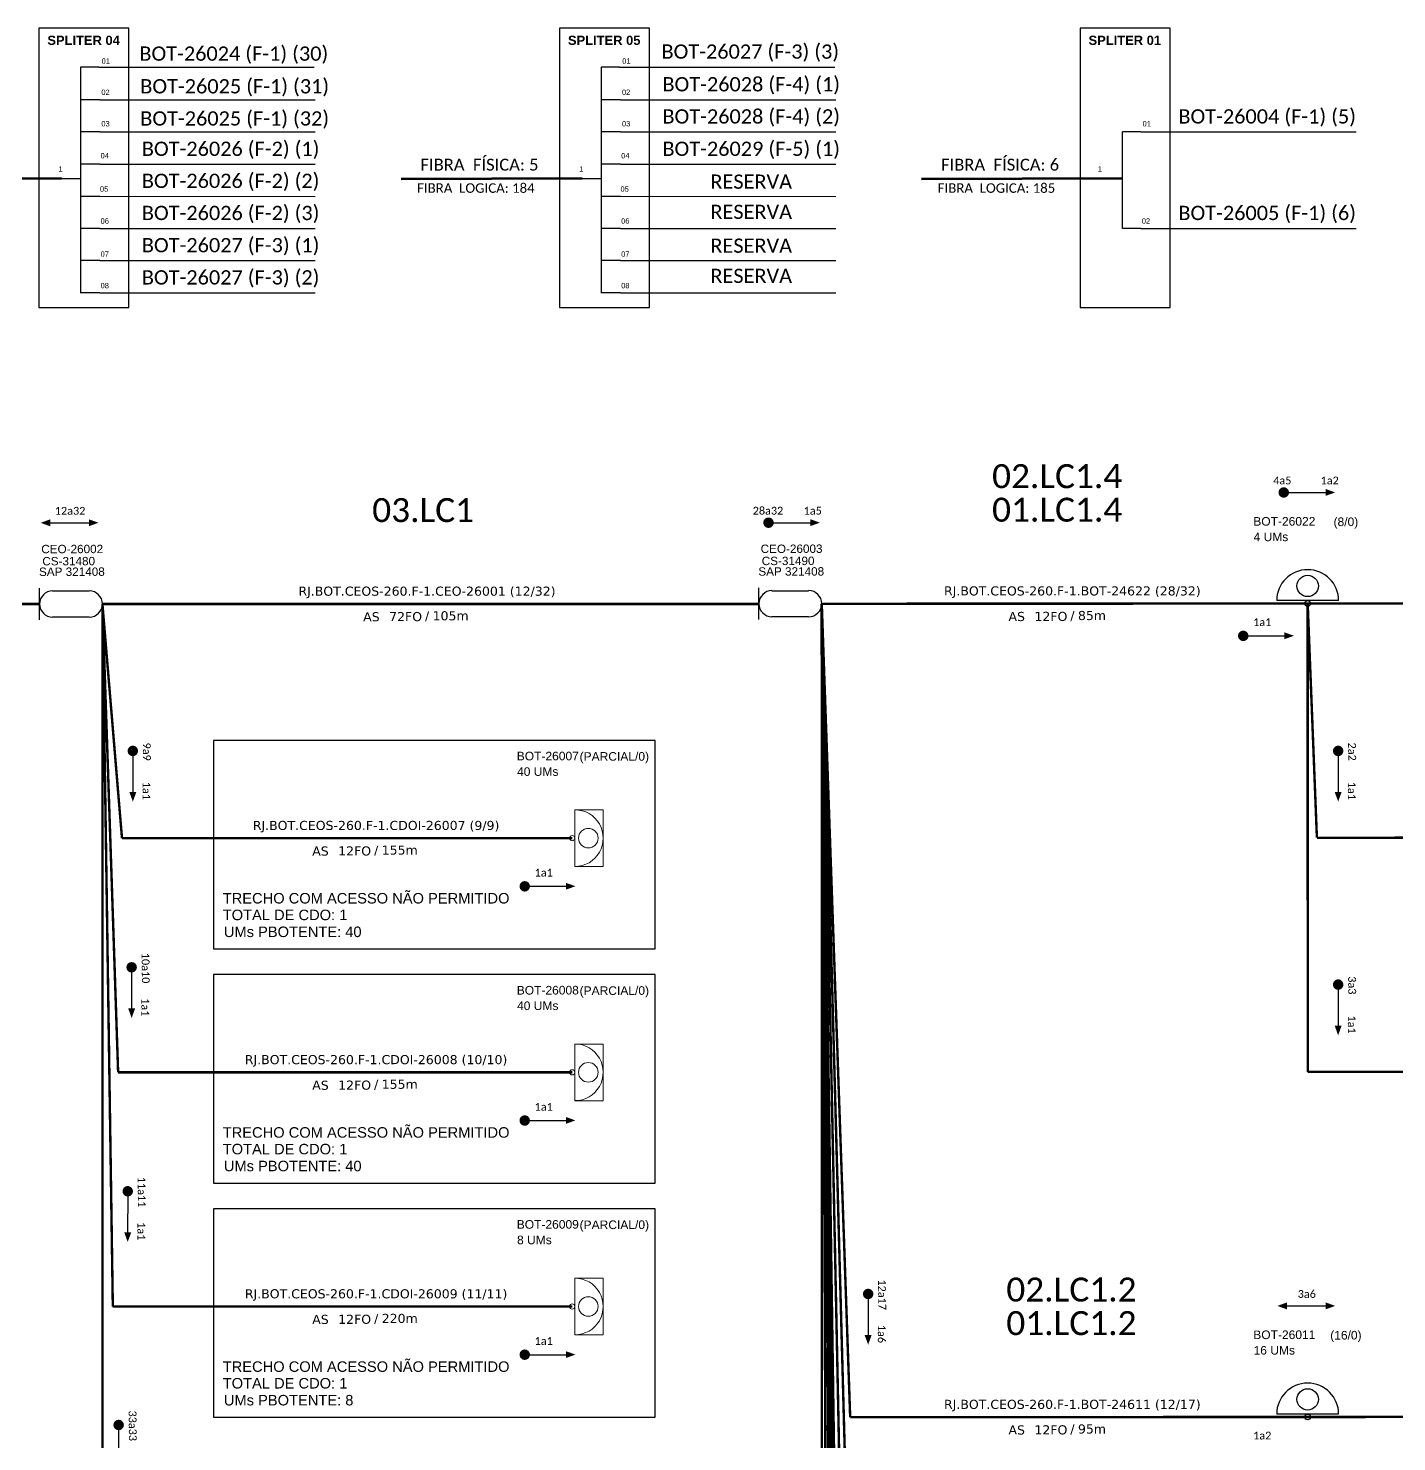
# Model space of a CAD drawing. Extents: x 35688 to 45186, y 3284 to 5132.
# Drawn here: x 44729 to 44991.8, y 3660.8 to 3932.4 of the extents above; entities that cross this region are included whole.
import ezdxf
from ezdxf.enums import TextEntityAlignment as Align

# ---------------------------------------------------------------- set-up
doc = ezdxf.new("R2010")
doc.units = ezdxf.units.DM
doc.header["$MEASUREMENT"] = 0
for name, color, linetype, lineweight in [("20.0-LEGENDA DOS CDO'S", 1, 'Continuous', 0), ('20.2-CDO_POSTE', 1, 'Continuous', 5), ('40.1-ETIQUETAS', 1, 'Continuous', 20)]:
    doc.layers.add(name, color=color, linetype=linetype, lineweight=lineweight)
for name, color, linetype in [('20.4-CEOS', 1, 'Continuous'), ('30.4-Selo', 7, 'Continuous'), ('CAP a instalar', 1, 'Continuous'), ('label_cabos', 7, 'Continuous'), ('SETA', 7, 'Continuous'), ('UNIFILAR', 7, 'Continuous')]:
    doc.layers.add(name, color=color, linetype=linetype)
doc.styles.add('ARIAL', font='arial.ttf')
doc.styles.add('siredit', font='verdana.ttf')
doc.linetypes.add('FENCELINE1', pattern='A,0.25,-0.1,[133,ltypeshp.shx,S=0.1,R=0,X=-0.1,Y=0],-0.1,1', length=1.45)

# ---------------------------------------------------------------- blocks, each defined once
blk = doc.blocks.new('CEO')
at = {"layer": '20.4-CEOS'}
for p, q in [((-6.19, -0.53), (-6.19, 5.68)), ((-3.61, 5.15), (3.61, 5.15)), ((3.61, 0), (-3.61, 0))]:
    blk.add_line(p, q, dxfattribs=at)
for centre, start, end in [((-3.61, 2.58), 90, 270), ((3.61, 2.58), 270, 90)]:
    blk.add_arc(centre, 2.58, start, end, dxfattribs=at)
blk = doc.blocks.new('CDOE-TEXTO PADRÃO')
at = {"layer": "20.0-LEGENDA DOS CDO'S", "color": 0, "style": 'ARIAL'}
for tag, p in [('CDO_N', (0.49, 7.39)), ('CORDOALHA', (0.5, 4.33)), ('SAP', (0.51, 1.67)), ('SPLITER_1', (0.59, -0.91)), ('SPLITER_2', (0.6, -3.55)), ('(XX-XX_F)S', (0.54, -8.29)), ('(XX-XX_L)S', (0.55, -10.83)), ('UMS', (0.55, -13.15))]:
    blk.add_attdef(tag, p, '', height=1.7, rotation=0.118, dxfattribs=at)
blk.add_attdef('FIBRAS_UTILIZADAS', text='', height=1.7, rotation=0.118, dxfattribs=at).set_placement((19.77, 7.43), align=Align.CENTER)
blk = doc.blocks.new('ETIQUETA_RS5F')
at = {"layer": '40.1-ETIQUETAS', "color": 0, "style": 'siredit'}
blk.add_text('/', height=1.5, dxfattribs=at).set_placement((1.55, -1.95), align=Align.MIDDLE_RIGHT)
for tag, p in [('ETIQUETA_R_PRIMARIA', (1.18, 4.1)), ('ETIQUETA_R_SECUNDARIA', (1.18, 2.1)), ('F_ATIVAS/F_MORTAS', (1.11, -4.24))]:
    blk.add_attdef(tag, text='', height=1.5, dxfattribs=at).set_placement(p, align=Align.MIDDLE_CENTER)
for tag, p in [('TIPO_CABO', (-6.62, -2.12)), ('CAP_CABO', (0.37, -2.09))]:
    blk.add_attdef(tag, text='', height=1.5, dxfattribs=at).set_placement(p, align=Align.MIDDLE_RIGHT)
blk.add_attdef('METROS', text='', height=1.5, dxfattribs=at).set_placement((2.11, -1.95), align=Align.MIDDLE_LEFT)
for tag, p in [('FUSÃO_1', (0.82, -8.39)), ('FUSÃO_2', (0.82, -10.6)), ('FUSÃO_3', (0.82, -12.93)), ('FUSÃO_4', (0.82, -15.14)), ('FUSÃO_5', (0.82, -17.16))]:
    blk.add_attdef(tag, text='', height=1.5, dxfattribs=at).set_placement(p, align=Align.CENTER)
blk = doc.blocks.new('CDOE POSTE_')
at = {"color": 1}
blk.add_line((12.92, -5.49), (-2.38, -5.49), dxfattribs=at)
for centre, radius in [((5.27, -1.86), 2.64), ((5.27, -6.2), 0.708)]:
    blk.add_circle(centre, radius, dxfattribs=at)
blk.add_arc((5.27, -5.49), 7.65, 0, 180, dxfattribs=at)
blk = doc.blocks.new('SAN')
at = {"layer": 'SETA'}
blk.add_lwpolyline([(-2.58, 0), (6.02, 0)], dxfattribs=at)
for points in [[(-2.1, -0.66), (-3.93, 0), (-2.1, 0.67)], [(5.33, 0.68), (7.16, 0.01), (5.33, -0.65)]]:
    blk.add_solid(points, dxfattribs=at)

msp = doc.modelspace()

# ---------------------------------------------------------------- linework, layer by layer
at = {"color": 7, "linetype": 'Continuous'}
for p, q in [((44739, 3925), (44739, 3881.57)), ((44742.52, 3925), (44739, 3925)), ((44839, 3925), (44839, 3881.57)), ((44842.52, 3925), (44839, 3925)), ((44742.7, 3918.72), (44739.18, 3918.72)), ((44842.7, 3918.72), (44839.18, 3918.72)), ((44742.7, 3912.52), (44739.18, 3912.52)), ((44842.7, 3912.52), (44839.18, 3912.52)), ((44942.7, 3912.52), (44939.18, 3912.52)), ((44742.7, 3906.3), (44739.18, 3906.3)), ((44842.7, 3906.3), (44839.18, 3906.3)), ((44735.35, 3903.57), (44738.99, 3903.57)), ((44835.35, 3903.57), (44838.99, 3903.57)), ((44742.7, 3900.14), (44739.18, 3900.14)), ((44842.7, 3900.14), (44839.18, 3900.14)), ((44742.7, 3893.97), (44739.18, 3893.97)), ((44842.7, 3893.97), (44839.18, 3893.97)), ((44942.7, 3893.97), (44939.18, 3893.97)), ((44742.7, 3887.79), (44739.18, 3887.79)), ((44842.7, 3887.79), (44839.18, 3887.79)), ((44742.7, 3881.61), (44739.18, 3881.61)), ((44842.7, 3881.61), (44839.18, 3881.61))]:
    msp.add_line(p, q, dxfattribs=at)
at = {"color": 10, "linetype": 'Continuous'}
for p, q in [((44742.52, 3925), (44783.89, 3924.99)), ((44842.52, 3925), (44883.89, 3924.99)), ((44742.7, 3918.72), (44784.07, 3918.7)), ((44842.7, 3918.72), (44884.07, 3918.7)), ((44742.7, 3912.54), (44784.07, 3912.52)), ((44842.7, 3912.54), (44884.07, 3912.52)), ((44942.7, 3912.54), (44984.07, 3912.52)), ((44742.7, 3906.32), (44784.07, 3906.3)), ((44842.7, 3906.32), (44884.07, 3906.3)), ((44742.7, 3900.15), (44784.07, 3900.14)), ((44842.7, 3900.15), (44884.07, 3900.14)), ((44742.7, 3893.99), (44784.07, 3893.97)), ((44842.7, 3893.99), (44884.07, 3893.97)), ((44942.7, 3893.99), (44984.07, 3893.97)), ((44742.7, 3887.8), (44784.07, 3887.79)), ((44842.7, 3887.8), (44884.07, 3887.79)), ((44742.7, 3881.61), (44784.07, 3881.6)), ((44842.7, 3881.61), (44884.07, 3881.6))]:
    msp.add_line(p, q, dxfattribs=at)
at = {"color": 1, "linetype": 'Continuous', "lineweight": 60}
for p, q in [((44735.35, 3903.57), (44700.57, 3903.46)), ((44835.35, 3903.57), (44800.57, 3903.46)), ((44939.18, 3903.57), (44900.57, 3903.46))]:
    msp.add_line(p, q, dxfattribs=at)
at = {"color": 7}
for points in [[(44731.03, 3878.79), (44748.31, 3878.79), (44748.31, 3932.44), (44731.03, 3932.44)], [(44831.03, 3878.79), (44848.31, 3878.79), (44848.31, 3932.44), (44831.03, 3932.44)], [(44931.03, 3878.79), (44948.31, 3878.79), (44948.31, 3932.44), (44931.03, 3932.44)]]:
    msp.add_lwpolyline(points, close=True, dxfattribs=at)
at = {"color": 7, "linetype": 'Continuous'}
msp.add_lwpolyline([(44939.18, 3893.97), (44939.18, 3912.52)], dxfattribs=at)
at = {"const_width": 1}
for points in [[(44969.63, 3843.24, 1), (44970.63, 3843.24, 1)], [(44870.66, 3837.43, 1), (44871.66, 3837.43, 1)], [(44961.85, 3815.69, 1), (44962.85, 3815.69, 1)], [(44749.05, 3794.08, 1), (44749.05, 3793.08, 1)], [(44980.58, 3794.08, 1), (44980.58, 3793.08, 1)], [(44823.83, 3767.56, 1), (44824.83, 3767.56, 1)], [(44748.83, 3752.5, 1), (44748.82, 3751.5, 1)], [(44980.58, 3749.18, 1), (44980.58, 3748.18, 1)], [(44823.83, 3722.56, 1), (44824.83, 3722.56, 1)], [(44748.07, 3709.46, 1), (44748.07, 3708.46, 1)], [(44890.3, 3689.73, 1), (44890.3, 3688.73, 1)], [(44823.83, 3677.56, 1), (44824.83, 3677.56, 1)], [(44746.33, 3664.55, 1), (44746.33, 3663.55, 1)]]:
    msp.add_lwpolyline(points, format="xyb", close=True, dxfattribs=at)
at = {"layer": '40.1-ETIQUETAS', "color": 8}
for points in [[(44833.96, 3782.26), (44839.41, 3782.26), (44839.41, 3771.36), (44833.96, 3771.36)], [(44833.96, 3737.26), (44839.41, 3737.26), (44839.41, 3726.36), (44833.96, 3726.36)], [(44833.96, 3692.26), (44839.41, 3692.26), (44839.41, 3681.36), (44833.96, 3681.36)]]:
    msp.add_lwpolyline(points, close=True, dxfattribs=at)
for centre, major_axis, start_param, end_param in [((44833.96, 3776.82), (-3.85, 3.85), 2.356194, 5.497787), ((44836.55, 3776.82), (1.33, 1.33), 3.926991, 10.210176), ((44833.46, 3776.82), (-0.356, 0.356), 2.356194490191767, 8.639379797371353), ((44833.96, 3731.82), (-3.85, 3.85), 2.356194, 5.497787), ((44833.46, 3731.82), (-0.356, 0.356), 2.356194490191767, 8.639379797371353), ((44836.55, 3731.82), (1.33, 1.33), 3.926991, 10.210176), ((44833.96, 3686.82), (-3.85, 3.85), 2.356194, 5.497787), ((44836.55, 3686.82), (1.33, 1.33), 3.926991, 10.210176), ((44833.46, 3686.82), (-0.356, 0.356), 2.356194490191767, 8.639379797371353)]:
    msp.add_ellipse(centre, major_axis=major_axis, ratio=1, start_param=start_param, end_param=end_param, dxfattribs=at)
at = {"layer": 'CAP a instalar', "linetype": 'FENCELINE1', "ltscale": 7, "const_width": 0.467}
for points in [[(44516.02, 3821.82), (44731.14, 3821.81)], [(44743.21, 3821.81), (44869.32, 3821.81)], [(44881.39, 3821.86), (44886.85, 3665.55)], [(44886.85, 3620.55), (44881.39, 3821.86)], [(44881.39, 3821.86), (44974.73, 3821.9)], [(44886.85, 3665.55), (44974.73, 3665.59)], [(44974.73, 3665.59), (45068.07, 3665.64)]]:
    msp.add_lwpolyline(points, dxfattribs=at)
at = {"layer": 'CAP a instalar', "color": 8, "linetype": 'FENCELINE1', "ltscale": 7, "const_width": 0.467}
for points in [[(44743.21, 3821.81), (44743.21, 3641.81)], [(44743.21, 3821.81), (44745.21, 3686.81)], [(44743.21, 3821.81), (44746.23, 3731.81)], [(44743.21, 3821.81), (44746.97, 3776.81)], [(44881.38, 3821.86), (44881.44, 3305.55)], [(44883.41, 3350.55), (44881.39, 3821.86)], [(44886.43, 3575.52), (44881.39, 3821.86)], [(44885.62, 3530.55), (44881.38, 3821.86)], [(44885.69, 3485.55), (44881.39, 3821.86)], [(44885.3, 3440.58), (44881.39, 3821.86)], [(44884.63, 3395.55), (44881.39, 3821.86)], [(44974.73, 3821.9), (45064.99, 3821.91)], [(44974.73, 3821.9), (44974.74, 3731.9)], [(44976.5, 3776.9), (44974.73, 3821.9)], [(44746.97, 3776.81), (44833.46, 3776.82)], [(44976.5, 3776.9), (45064.99, 3776.91)], [(44746.23, 3731.82), (44833.46, 3731.82)], [(44974.73, 3731.9), (45064.99, 3731.91)], [(44745.21, 3686.81), (44833.46, 3686.82)]]:
    msp.add_lwpolyline(points, dxfattribs=at)
at = {"layer": 'CAP a instalar', "color": 3}
for points in [[(44849.37, 3795.61), (44764.58, 3795.61), (44764.58, 3755.55), (44849.37, 3755.55)], [(44849.37, 3750.61), (44764.58, 3750.61), (44764.58, 3710.55), (44849.37, 3710.55)], [(44849.37, 3705.61), (44764.58, 3705.61), (44764.58, 3665.55), (44849.37, 3665.55)]]:
    msp.add_lwpolyline(points, close=True, dxfattribs=at)
at = {"layer": 'SETA'}
for points in [[(44970.26, 3843.24), (44978.86, 3843.24)], [(44732.7, 3837.41), (44741.3, 3837.41)], [(44871.29, 3837.43), (44879.88, 3837.43)], [(44962.35, 3815.69), (44970.94, 3815.69)], [(44749.05, 3793.58), (44749.04, 3784.99)], [(44980.58, 3793.58), (44980.57, 3784.99)], [(44824.33, 3767.56), (44832.92, 3767.56)], [(44748.83, 3752), (44748.82, 3743.41)], [(44980.58, 3748.68), (44980.57, 3740.08)], [(44824.33, 3722.56), (44832.92, 3722.56)], [(44748.07, 3708.96), (44748.06, 3700.36)], [(44890.3, 3689.23), (44890.29, 3680.63)], [(44970.26, 3686.93), (44978.86, 3686.93)], [(44824.33, 3677.56), (44832.92, 3677.56)], [(44746.33, 3664.05), (44746.32, 3655.45)]]:
    msp.add_lwpolyline(points, dxfattribs=at)
for points in [[(44978.17, 3843.92), (44980, 3843.25), (44978.17, 3842.59)], [(44740.61, 3838.09), (44742.44, 3837.43), (44740.61, 3836.76)], [(44879.19, 3838.11), (44881.03, 3837.44), (44879.19, 3836.78)], [(44970.25, 3816.37), (44972.08, 3815.71), (44970.25, 3815.04)], [(44749.72, 3785.67), (44749.06, 3783.84), (44748.39, 3785.68)], [(44981.25, 3785.67), (44980.58, 3783.84), (44979.92, 3785.68)], [(44832.23, 3768.24), (44834.07, 3767.58), (44832.23, 3766.91)], [(44749.5, 3744.1), (44748.83, 3742.26), (44748.16, 3744.1)], [(44981.25, 3740.77), (44980.58, 3738.94), (44979.92, 3740.77)], [(44832.23, 3723.24), (44834.07, 3722.58), (44832.23, 3721.91)], [(44748.74, 3701.05), (44748.07, 3699.22), (44747.41, 3701.05)], [(44978.17, 3687.61), (44980, 3686.94), (44978.17, 3686.27)], [(44890.97, 3681.32), (44890.3, 3679.49), (44889.63, 3681.32)], [(44832.23, 3678.24), (44834.07, 3677.58), (44832.23, 3676.91)]]:
    msp.add_solid(points, dxfattribs=at)

# ---------------------------------------------------------------- block references
at = {"color": 2, "xscale": 0.9748520008884765, "yscale": 0.9748520008884765, "zscale": 0.9748520008884765}
for p in [(44737.17, 3819.3), (44875.35, 3819.35)]:
    msp.add_blockref('CEO', p, dxfattribs=at)
at = {"layer": '20.2-CDO_POSTE'}
ref = msp.add_blockref('CDOE-TEXTO PADRÃO', (44732.86, 3824.49), dxfattribs=dict(at, xscale=0.947556147652673, yscale=0.947556147652673, zscale=0.947556147652673))
ref.add_attrib('CDO_N', 'CS-31480', (44731.67, 3829.23), dxfattribs={"layer": "20.0-LEGENDA DOS CDO'S", "color": 0, "height": 1.611, "rotation": 0.118, "style": 'ARIAL'})
ref.add_attrib('SAP', 'CEO-26002', (44731.47, 3831.56), dxfattribs={"layer": "20.0-LEGENDA DOS CDO'S", "color": 0, "height": 1.611, "rotation": 0.118, "style": 'ARIAL'})
ref = msp.add_blockref('CDOE-TEXTO PADRÃO', (44871.04, 3824.54), dxfattribs=dict(at, xscale=0.947556147652673, yscale=0.947556147652673, zscale=0.947556147652673))
ref.add_attrib('CDO_N', 'CS-31490', (44869.86, 3829.28), dxfattribs={"layer": "20.0-LEGENDA DOS CDO'S", "color": 0, "height": 1.611, "rotation": 0.118, "style": 'ARIAL'})
ref.add_attrib('SAP', 'CEO-26003', (44869.65, 3831.61), dxfattribs={"layer": "20.0-LEGENDA DOS CDO'S", "color": 0, "height": 1.611, "rotation": 0.118, "style": 'ARIAL'})
ref = msp.add_blockref('CDOE-TEXTO PADRÃO', (44730.92, 3822.45), dxfattribs=dict(at, xscale=0.947556147652673, yscale=0.947556147652673, zscale=0.947556147652673))
ref.add_attrib('CDO_N', 'SAP 321408', (44731.03, 3827.2), dxfattribs={"layer": "20.0-LEGENDA DOS CDO'S", "color": 0, "height": 1.611, "rotation": 0.118, "style": 'ARIAL'})
ref = msp.add_blockref('CDOE-TEXTO PADRÃO', (44869.1, 3822.5), dxfattribs=dict(at, xscale=0.947556147652673, yscale=0.947556147652673, zscale=0.947556147652673))
ref.add_attrib('CDO_N', 'SAP 321408', (44869.21, 3827.25), dxfattribs={"layer": "20.0-LEGENDA DOS CDO'S", "color": 0, "height": 1.611, "rotation": 0.118, "style": 'ARIAL'})
at = {"layer": '40.1-ETIQUETAS'}
ref = msp.add_blockref('ETIQUETA_RS5F', (44804.18, 3821.83), dxfattribs=dict(at, xscale=1.16639998499977, yscale=1.16639998499977, zscale=1.16639998499977))
ref.add_attrib('ETIQUETA_R_SECUNDARIA', 'RJ.BOT.CEOS-260.F-1.CEO-26001 (12/32)', dxfattribs={"color": 0, "height": 1.7496, "style": 'siredit'}).set_placement((44805.56, 3824.28), align=Align.MIDDLE_CENTER)
ref.add_attrib('TIPO_CABO', 'AS', dxfattribs={"color": 0, "height": 1.75, "style": 'siredit'}).set_placement((44796.46, 3819.36), align=Align.MIDDLE_RIGHT)
ref.add_attrib('CAP_CABO', '72FO', dxfattribs={"color": 0, "height": 1.75, "style": 'siredit'}).set_placement((44804.61, 3819.39), align=Align.MIDDLE_RIGHT)
ref.add_attrib('METROS', '105m', dxfattribs={"color": 0, "height": 1.75, "style": 'siredit'}).set_placement((44806.64, 3819.55), align=Align.MIDDLE_LEFT)
ref = msp.add_blockref('ETIQUETA_RS5F', (44928.14, 3821.88), dxfattribs=dict(at, xscale=1.16639998499977, yscale=1.16639998499977, zscale=1.16639998499977))
ref.add_attrib('ETIQUETA_R_SECUNDARIA', 'RJ.BOT.CEOS-260.F-1.BOT-24622 (28/32)', dxfattribs={"color": 0, "height": 1.7496, "style": 'siredit'}).set_placement((44929.52, 3824.33), align=Align.MIDDLE_CENTER)
ref.add_attrib('TIPO_CABO', 'AS', dxfattribs={"color": 0, "height": 1.75, "style": 'siredit'}).set_placement((44920.42, 3819.41), align=Align.MIDDLE_RIGHT)
ref.add_attrib('CAP_CABO', '12FO', dxfattribs={"color": 0, "height": 1.75, "style": 'siredit'}).set_placement((44928.57, 3819.43), align=Align.MIDDLE_RIGHT)
ref.add_attrib('METROS', '85m', dxfattribs={"color": 0, "height": 1.75, "style": 'siredit'}).set_placement((44930.6, 3819.6), align=Align.MIDDLE_LEFT)
at = {"layer": '40.1-ETIQUETAS', "color": 8}
ref = msp.add_blockref('CDOE-TEXTO PADRÃO', (44829.89, 3780.7), dxfattribs=dict(at, xscale=0.9720000028610228, yscale=0.9720000028610228, zscale=0.9720000028610228))
ref.add_attrib('CDO_N', 'BOT-26007', (44822.8, 3791.76), dxfattribs={"layer": "20.0-LEGENDA DOS CDO'S", "color": 0, "height": 1.652, "rotation": 0.118, "style": 'ARIAL'})
ref.add_attrib('CORDOALHA', '40 UMs', (44822.86, 3788.78), dxfattribs={"layer": "20.0-LEGENDA DOS CDO'S", "color": 0, "height": 1.652, "rotation": 0.118, "style": 'ARIAL'})
ref.add_attrib('FIBRAS_UTILIZADAS', '          (PARCIAL/0)', dxfattribs={"layer": "20.0-LEGENDA DOS CDO'S", "color": 0, "height": 1.6523, "rotation": 0.118, "style": 'ARIAL'}).set_placement((44838.34, 3791.69), align=Align.CENTER)
ref = msp.add_blockref('ETIQUETA_RS5F', (44794.4, 3776.8), dxfattribs=dict(at, xscale=1.16639998499977, yscale=1.16639998499977, zscale=1.16639998499977))
ref.add_attrib('ETIQUETA_R_SECUNDARIA', 'RJ.BOT.CEOS-260.F-1.CDOI-26007 (9/9)', dxfattribs={"layer": '30.4-Selo', "color": 0, "height": 1.7496, "style": 'siredit'}).set_placement((44795.78, 3779.26), align=Align.MIDDLE_CENTER)
ref.add_attrib('TIPO_CABO', 'AS', dxfattribs={"color": 0, "height": 1.75, "style": 'siredit'}).set_placement((44786.68, 3774.34), align=Align.MIDDLE_RIGHT)
ref.add_attrib('CAP_CABO', '12FO', dxfattribs={"color": 0, "height": 1.75, "style": 'siredit'}).set_placement((44794.82, 3774.36), align=Align.MIDDLE_RIGHT)
ref.add_attrib('METROS', '155m', dxfattribs={"color": 0, "height": 1.75, "style": 'siredit'}).set_placement((44796.86, 3774.53), align=Align.MIDDLE_LEFT)
ref = msp.add_blockref('CDOE-TEXTO PADRÃO', (44829.89, 3735.7), dxfattribs=dict(at, xscale=0.9720000028610228, yscale=0.9720000028610228, zscale=0.9720000028610228))
ref.add_attrib('CDO_N', 'BOT-26008', (44822.8, 3746.76), dxfattribs={"layer": "20.0-LEGENDA DOS CDO'S", "color": 0, "height": 1.652, "rotation": 0.118, "style": 'ARIAL'})
ref.add_attrib('CORDOALHA', '40 UMs', (44822.86, 3743.78), dxfattribs={"layer": "20.0-LEGENDA DOS CDO'S", "color": 0, "height": 1.652, "rotation": 0.118, "style": 'ARIAL'})
ref.add_attrib('FIBRAS_UTILIZADAS', '          (PARCIAL/0)', dxfattribs={"layer": "20.0-LEGENDA DOS CDO'S", "color": 0, "height": 1.6523, "rotation": 0.118, "style": 'ARIAL'}).set_placement((44838.34, 3746.69), align=Align.CENTER)
ref = msp.add_blockref('ETIQUETA_RS5F', (44794.4, 3731.8), dxfattribs=dict(at, xscale=1.16639998499977, yscale=1.16639998499977, zscale=1.16639998499977))
ref.add_attrib('ETIQUETA_R_SECUNDARIA', 'RJ.BOT.CEOS-260.F-1.CDOI-26008 (10/10)', dxfattribs={"layer": '30.4-Selo', "color": 0, "height": 1.7496, "style": 'siredit'}).set_placement((44795.78, 3734.26), align=Align.MIDDLE_CENTER)
ref.add_attrib('TIPO_CABO', 'AS', dxfattribs={"color": 0, "height": 1.75, "style": 'siredit'}).set_placement((44786.68, 3729.34), align=Align.MIDDLE_RIGHT)
ref.add_attrib('CAP_CABO', '12FO', dxfattribs={"color": 0, "height": 1.75, "style": 'siredit'}).set_placement((44794.82, 3729.36), align=Align.MIDDLE_RIGHT)
ref.add_attrib('METROS', '155m', dxfattribs={"color": 0, "height": 1.75, "style": 'siredit'}).set_placement((44796.86, 3729.53), align=Align.MIDDLE_LEFT)
ref = msp.add_blockref('CDOE-TEXTO PADRÃO', (44829.89, 3690.7), dxfattribs=dict(at, xscale=0.9720000028610228, yscale=0.9720000028610228, zscale=0.9720000028610228))
ref.add_attrib('CDO_N', 'BOT-26009', (44822.8, 3701.76), dxfattribs={"layer": "20.0-LEGENDA DOS CDO'S", "color": 0, "height": 1.652, "rotation": 0.118, "style": 'ARIAL'})
ref.add_attrib('CORDOALHA', '8 UMs', (44822.86, 3698.78), dxfattribs={"layer": "20.0-LEGENDA DOS CDO'S", "color": 0, "height": 1.652, "rotation": 0.118, "style": 'ARIAL'})
ref.add_attrib('FIBRAS_UTILIZADAS', '          (PARCIAL/0)', dxfattribs={"layer": "20.0-LEGENDA DOS CDO'S", "color": 0, "height": 1.6523, "rotation": 0.118, "style": 'ARIAL'}).set_placement((44838.34, 3701.69), align=Align.CENTER)
ref = msp.add_blockref('ETIQUETA_RS5F', (44794.4, 3686.8), dxfattribs=dict(at, xscale=1.16639998499977, yscale=1.16639998499977, zscale=1.16639998499977))
ref.add_attrib('ETIQUETA_R_SECUNDARIA', 'RJ.BOT.CEOS-260.F-1.CDOI-26009 (11/11)', dxfattribs={"layer": '30.4-Selo', "color": 0, "height": 1.7496, "style": 'siredit'}).set_placement((44795.78, 3689.26), align=Align.MIDDLE_CENTER)
ref.add_attrib('TIPO_CABO', 'AS', dxfattribs={"color": 0, "height": 1.75, "style": 'siredit'}).set_placement((44786.68, 3684.34), align=Align.MIDDLE_RIGHT)
ref.add_attrib('CAP_CABO', '12FO', dxfattribs={"color": 0, "height": 1.75, "style": 'siredit'}).set_placement((44794.82, 3684.36), align=Align.MIDDLE_RIGHT)
ref.add_attrib('METROS', '220m', dxfattribs={"color": 0, "height": 1.75, "style": 'siredit'}).set_placement((44796.86, 3684.53), align=Align.MIDDLE_LEFT)
at = {"layer": '40.1-ETIQUETAS'}
ref = msp.add_blockref('ETIQUETA_RS5F', (44928.14, 3665.57), dxfattribs=dict(at, xscale=1.16639998499977, yscale=1.16639998499977, zscale=1.16639998499977))
ref.add_attrib('ETIQUETA_R_SECUNDARIA', 'RJ.BOT.CEOS-260.F-1.BOT-24611 (12/17)', dxfattribs={"color": 0, "height": 1.7496, "style": 'siredit'}).set_placement((44929.52, 3668.02), align=Align.MIDDLE_CENTER)
ref.add_attrib('TIPO_CABO', 'AS', dxfattribs={"color": 0, "height": 1.75, "style": 'siredit'}).set_placement((44920.42, 3663.1), align=Align.MIDDLE_RIGHT)
ref.add_attrib('CAP_CABO', '12FO', dxfattribs={"color": 0, "height": 1.75, "style": 'siredit'}).set_placement((44928.57, 3663.12), align=Align.MIDDLE_RIGHT)
ref.add_attrib('METROS', '95m', dxfattribs={"color": 0, "height": 1.75, "style": 'siredit'}).set_placement((44930.6, 3663.29), align=Align.MIDDLE_LEFT)
at = {"layer": 'label_cabos', "color": 1}
ref = msp.add_blockref('CDOE-TEXTO PADRÃO', (44971.37, 3825.79), dxfattribs=dict(at, xscale=0.9720000028610228, yscale=0.9720000028610228, zscale=0.9720000028610228))
ref.add_attrib('CDO_N', 'BOT-26022', (44964.28, 3836.86), dxfattribs={"layer": "20.0-LEGENDA DOS CDO'S", "color": 0, "height": 1.652, "rotation": 0.118, "style": 'ARIAL'})
ref.add_attrib('CORDOALHA', '4 UMs', (44964.34, 3833.88), dxfattribs={"layer": "20.0-LEGENDA DOS CDO'S", "color": 0, "height": 1.652, "rotation": 0.118, "style": 'ARIAL'})
ref.add_attrib('FIBRAS_UTILIZADAS', '       (8/0)', dxfattribs={"layer": "20.0-LEGENDA DOS CDO'S", "color": 0, "height": 1.6523, "rotation": 0.118, "style": 'ARIAL'}).set_placement((44979.83, 3836.78), align=Align.CENTER)
at = {"layer": 'label_cabos', "xscale": 0.7775999903678894, "yscale": 0.7775999903678894, "zscale": 0.7775999903678894}
for p in [(44970.63, 3826.73), (44970.63, 3670.41)]:
    msp.add_blockref('CDOE POSTE_', p, dxfattribs=at)
at = {"layer": 'label_cabos', "color": 1}
ref = msp.add_blockref('CDOE-TEXTO PADRÃO', (44971.37, 3669.48), dxfattribs=dict(at, xscale=0.9720000028610228, yscale=0.9720000028610228, zscale=0.9720000028610228))
ref.add_attrib('CDO_N', 'BOT-26011', (44964.28, 3680.55), dxfattribs={"layer": "20.0-LEGENDA DOS CDO'S", "color": 0, "height": 1.652, "rotation": 0.118, "style": 'ARIAL'})
ref.add_attrib('CORDOALHA', '16 UMs', (44964.34, 3677.57), dxfattribs={"layer": "20.0-LEGENDA DOS CDO'S", "color": 0, "height": 1.652, "rotation": 0.118, "style": 'ARIAL'})
ref.add_attrib('FIBRAS_UTILIZADAS', '       (16/0)', dxfattribs={"layer": "20.0-LEGENDA DOS CDO'S", "color": 0, "height": 1.6523, "rotation": 0.118, "style": 'ARIAL'}).set_placement((44979.83, 3680.47), align=Align.CENTER)
at = {"layer": 'UNIFILAR', "color": 5, "lineweight": -3}
for p in [(44735.28, 3837.41), (44972.84, 3686.93)]:
    msp.add_blockref('SAN', p, dxfattribs=at)

# ---------------------------------------------------------------- texts
at = {"color": 3, "style": 'ARIAL'}
for s, p in [('TRECHO COM ACESSO NÃO PERMITIDO', (44766.32, 3764.26)), ('TOTAL DE CDO: 1', (44766.32, 3761.06)), ('UMs PBOTENTE: 40', (44766.54, 3757.81)), ('TRECHO COM ACESSO NÃO PERMITIDO', (44766.32, 3719.26)), ('TOTAL DE CDO: 1', (44766.32, 3716.06)), ('UMs PBOTENTE: 40', (44766.54, 3712.81)), ('TRECHO COM ACESSO NÃO PERMITIDO', (44766.32, 3674.26)), ('TOTAL DE CDO: 1', (44766.32, 3671.06)), ('UMs PBOTENTE: 8', (44766.54, 3667.81))]:
    msp.add_text(s, height=2.0166, dxfattribs=at).set_placement(p)
at = {"attachment_point": 5}
for s, insert, char_height, width in [('\\C10;\\fArial|b1|i0|c0|p34;SPLITER 04', (44739.6, 3930.12), 1.7753, 17.28), ('\\C10;\\fArial|b1|i0|c0|p34;SPLITER 05', (44839.6, 3930.12), 1.7753, 17.28), ('\\C10;\\fArial|b1|i0|c0|p34;SPLITER 01', (44939.6, 3930.12), 1.7753, 17.28), ('\\C7;\\fCalibri|b0|i0|c0|p34;BOT-26024 (F-1) (30)', (44768.45, 3927.28), 2.7432, 80.6352), ('\\C7;\\fCalibri|b0|i0|c0|p34;BOT-26027 (F-3) (3)', (44867.66, 3927.67), 2.7432, 80.6352), ('\\C7;\\fArial|b0|i0|;\\H1.0273588255048;01 ', (44743.86, 3926.14), 1.7753, 3.5602), ('\\C7;\\fArial|b0|i0|;\\H1.0273588255048;01 ', (44843.86, 3926.14), 1.7753, 3.5602), ('\\C7;\\fCalibri|b0|i0|c0|p34;BOT-26025 (F-1) (31)', (44768.62, 3921), 2.7432, 80.6352), ('\\C7;\\fCalibri|b0|i0|c0|p34;BOT-26028 (F-4) (1)', (44867.84, 3921.39), 2.7432, 80.6352), ('\\C7;\\fArial|b0|i0|;\\H1.0273588255048;02 ', (44743.81, 3920.14), 1.7753, 3.7582), ('\\C7;\\fArial|b0|i0|;\\H1.0273588255048;02 ', (44843.81, 3920.14), 1.7753, 3.7582), ('\\C7;\\fCalibri|b0|i0|c0|p34;BOT-26025 (F-1) (32)', (44768.62, 3914.82), 2.7432, 80.6352), ('\\C7;\\fCalibri|b0|i0|c0|p34;BOT-26028 (F-4) (2)', (44867.84, 3915.21), 2.7432, 80.6352), ('\\C7;\\fCalibri|b0|i0|c0|p34;BOT-26004 (F-1) (5)', (44966.95, 3915.21), 2.7432, 80.6352), ('\\C7;\\fArial|b0|i0|;\\H1.0273588255048;03 ', (44743.81, 3914.09), 1.7753, 3.456), ('\\C7;\\fArial|b0|i0|;\\H1.0273588255048;03 ', (44843.81, 3914.09), 1.7753, 3.456), ('\\C7;\\fArial|b0|i0;\\H0.578704x;01 ', (44943.81, 3914.09), 1.7753, 3.456), ('\\C7;\\fArial|b0|i0|;\\H1.0273588255048;04 ', (44743.66, 3907.95), 1.7753, 3.7582), ('\\C7;\\fCalibri|b0|i0|c0|p34;BOT-26026 (F-2) (1)', (44767.84, 3908.99), 2.7432, 80.6352), ('\\C7;\\fArial|b0|i0|;\\H1.0273588255048;04 ', (44843.66, 3907.95), 1.7753, 3.7582), ('\\C7;\\fCalibri|b0|i0|c0|p34;BOT-26029 (F-5) (1)', (44867.84, 3908.99), 2.7432, 80.6352), ('\\C7;\\fArial|b0|i0|;\\H1.0273588255048;1', (44735.19, 3905.4), 1.7753, 1.7584), ('\\C7;\\fCalibri|b0|i0|c0|p34;FIBRA  FÍSICA: 5', (44815.64, 3906.22), 2.2859, 34.56), ('\\C7;\\fArial|b0|i0|;\\H1.0273588255048;1', (44835.19, 3905.4), 1.7753, 1.7584), ('\\C7;\\fCalibri|b0|i0|c0|p34;FIBRA  FÍSICA: 6', (44915.64, 3906.22), 2.2859, 34.56), ('\\C7;\\fArial|b0|i0|;\\H1.0273588255048;1', (44934.81, 3905.39), 1.7753, 1.7584), ('\\C7;\\fCalibri|b0|i0|c0|p34;BOT-26026 (F-2) (2)', (44767.84, 3902.83), 2.7432, 80.6352), ('{\\fCalibri|b0|i0|c0|p34;\\C7;RESERVA}', (44867.84, 3902.96), 2.7432, 80.6352), ('\\C7;\\fArial|b0|i0|;\\H1.0273588255048;05 ', (44743.53, 3901.54), 1.7753, 4.6222), ('\\C7;\\fCalibri|b0|i0|c0|p34;FIBRA  LOGICA: 184', (44814.95, 3901.73), 1.8289, 34.56), ('\\C7;\\fArial|b0|i0|;\\H1.0273588255048;05 ', (44843.53, 3901.54), 1.7753, 4.6222), ('\\C7;\\fCalibri|b0|i0|c0|p34;FIBRA  LOGICA: 185', (44914.95, 3901.73), 1.8289, 34.56), ('\\C7;\\fCalibri|b0|i0|c0|p34;BOT-26026 (F-2) (3)', (44767.84, 3896.66), 2.7432, 80.6352), ('{\\fCalibri|b0|i0|c0|p34;\\C7;RESERVA}', (44867.84, 3897.15), 2.7432, 80.6352), ('\\C7;\\fCalibri|b0|i0|c0|p34;BOT-26005 (F-1) (6)', (44966.95, 3896.66), 2.7432, 80.6352), ('\\C7;\\fArial|b0|i0|;\\H1.0273588255048;06 ', (44743.66, 3895.4), 1.7753, 3.7582), ('\\C7;\\fArial|b0|i0|;\\H1.0273588255048;06 ', (44843.66, 3895.4), 1.7753, 3.7582), ('\\C7;\\fArial|b0|i0;\\H0.578704x;02 ', (44943.66, 3895.4), 1.7753, 3.7582), ('\\C7;\\fCalibri|b0|i0|c0|p34;BOT-26027 (F-3) (1)', (44767.84, 3890.47), 2.7432, 80.6352), ('\\C7;\\fArial|b0|i0|;\\H1.0273588255048;07 ', (44743.66, 3889.04), 1.7753, 3.7582), ('\\C7;\\fArial|b0|i0|;\\H1.0273588255048;07 ', (44843.66, 3889.04), 1.7753, 3.7582), ('{\\fCalibri|b0|i0|c0|p34;\\C7;RESERVA}', (44867.84, 3890.65), 2.7432, 80.6352), ('\\C7;\\fCalibri|b0|i0|c0|p34;BOT-26027 (F-3) (2)', (44767.84, 3884.28), 2.7432, 80.6352), ('{\\fCalibri|b0|i0|c0|p34;\\C7;RESERVA}', (44867.84, 3884.85), 2.7432, 80.6352), ('\\C7;\\fArial|b0|i0|;\\H1.0273588255048;08 ', (44743.66, 3882.99), 1.7753, 3.7582), ('\\C7;\\fArial|b0|i0|;\\H1.0273588255048;08 ', (44843.66, 3882.99), 1.7753, 3.7582), ('\\pxt9;\\C7;\\fCalibri|b0|i0|c0|p34;4a5', (44969.86, 3845.54), 1.5, 25.3588), ('\\pxt9;\\C7;\\fCalibri|b0|i0|c0|p34;1a2', (44978.96, 3845.54), 1.5, 25.3588), ('\\pxt9;\\C7;\\fCalibri|b0|i0|c0|p34;28a32', (44871.06, 3839.73), 1.5, 25.3588), ('\\pxt9;\\C7;\\fCalibri|b0|i0|c0|p34;12a32', (44737, 3839.71), 1.5, 25.3588), ('\\pxt9;\\C7;\\fCalibri|b0|i0|c0|p34;1a5', (44879.66, 3839.73), 1.5, 25.3588), ('\\C7;\\fCalibri|b0|i0|c0|p34;1a1', (44966, 3818.32), 1.5, 25.3588), ('\\C7;\\fCalibri|b0|i0|c0|p34;1a1', (44827.98, 3770.19), 1.5, 25.3588), ('\\C7;\\fCalibri|b0|i0|c0|p34;1a1', (44827.98, 3725.19), 1.5, 25.3588), ('\\pxt9;\\C7;\\fCalibri|b0|i0|c0|p34;3a6', (44974.56, 3689.22), 1.5, 25.3588), ('\\C7;\\fCalibri|b0|i0|c0|p34;1a1', (44827.98, 3680.19), 1.5, 25.3588), ('\\C7;\\fCalibri|b0|i0|c0|p34;1a2', (44966, 3662.01), 1.5, 25.3588)]:
    msp.add_mtext(s, dxfattribs=dict(at, insert=insert, char_height=char_height, width=width))
at = {"color": 3, "char_height": 4.6037, "width": 230.4002, "attachment_point": 5}
for s, insert in [('\\fCalibri|b0|i0|c0|p34;02.LC1.4', (44926.61, 3846.35)), ('\\fCalibri|b0|i0|c0|p34;03.LC1', (44804.82, 3839.83)), ('\\fCalibri|b0|i0|c0|p34;01.LC1.4', (44926.61, 3839.91)), ('\\fCalibri|b0|i0|c0|p34;02.LC1.2', (44929.35, 3690.05)), ('\\fCalibri|b0|i0|c0|p34;01.LC1.2', (44929.35, 3683.6))]:
    msp.add_mtext(s, dxfattribs=dict(at, insert=insert))
at = {"char_height": 1.5, "width": 25.3588, "attachment_point": 5}
for s, insert, rotation in [('\\C7;\\fCalibri|b0|i0|c0|p34;9a9', (44751.74, 3793.43), 270.6666), ('\\C7;\\fCalibri|b0|i0|c0|p34;2a2 ', (44983.26, 3793.43), 270.6666), ('\\C7;\\fCalibri|b0|i0|c0|p34;1a1', (44751.67, 3785.9), 269.9383), ('\\C7;\\fCalibri|b0|i0|c0|p34;1a1', (44983.2, 3785.9), 269.9383), ('\\C7;\\fCalibri|b0|i0|c0|p34;10a10 ', (44751.51, 3751.85), 270.6666), ('\\C7;\\fCalibri|b0|i0|c0|p34;3a3 ', (44983.26, 3748.53), 270.6666), ('\\C7;\\fCalibri|b0|i0|c0|p34;1a1', (44751.44, 3744.32), 269.9383), ('\\C7;\\fCalibri|b0|i0|c0|p34;1a1', (44983.2, 3740.99), 269.9383), ('\\C7;\\fCalibri|b0|i0|c0|p34;11a11', (44750.75, 3708.81), 270.6666), ('\\C7;\\fCalibri|b0|i0|c0|p34;1a1', (44750.69, 3701.28), 269.9383), ('\\C7;\\fCalibri|b0|i0|c0|p34;12a17', (44892.98, 3689.08), 270.6666), ('\\C7;\\fCalibri|b0|i0|c0|p34;1a6', (44892.91, 3681.54), 269.9383), ('\\C7;\\fCalibri|b0|i0|c0|p34;33a33', (44749.02, 3663.9), 270.6666)]:
    msp.add_mtext(s, dxfattribs=dict(at, insert=insert, rotation=rotation))

doc.saveas('drawing.dxf')
